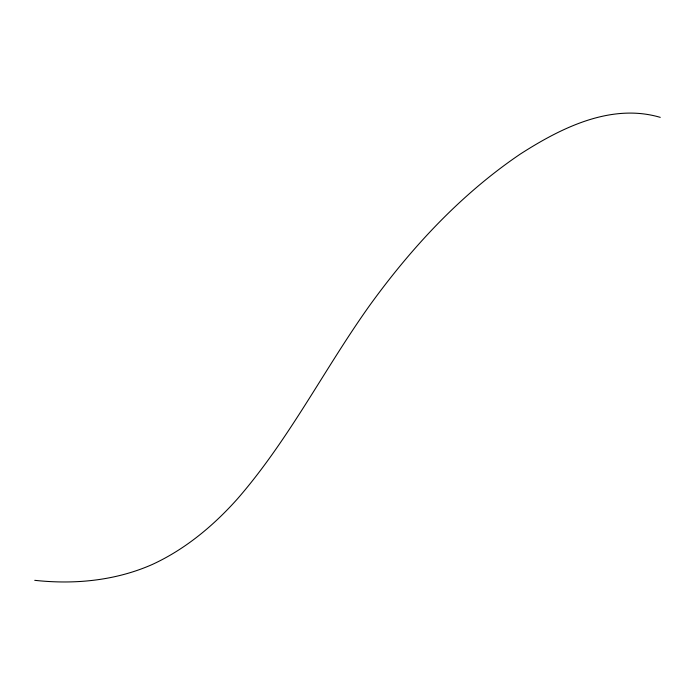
<?xml version="1.0" encoding="UTF-8"?>
<svg xmlns="http://www.w3.org/2000/svg" width="695" height="695" viewBox="0 0 695 695"><rect width="100%" height="100%" fill="white"/><g stroke="black" fill="none" stroke-linecap="round" stroke-linejoin="round"><path stroke-width="1.04" d="M34.75 580.325C74.495 584.669 115.474 580.742 152.292 564.479C185.165 549.345 213.339 525.863 237.325 499.01C288.781 439.935 324.131 369.358 369.41 305.809C411.31 247.794 460.837 194.322 520.346 154.038C560.969 127.967 610.966 102.834 660.25 117.359"/></g></svg>
